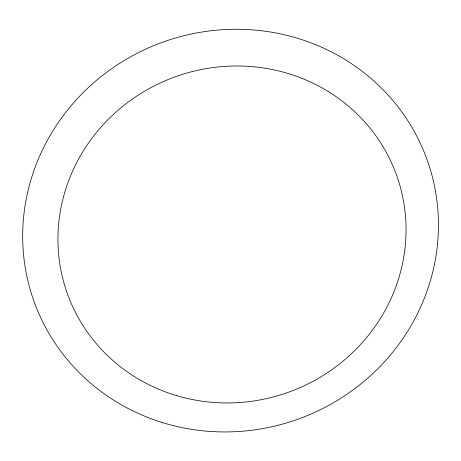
<?xml version="1.0" encoding="UTF-8"?>
<svg xmlns="http://www.w3.org/2000/svg" width="461" height="461" viewBox="0 0 461 461"><rect width="100%" height="100%" fill="white"/><g stroke="black" fill="none" stroke-linecap="round" stroke-linejoin="round"><path stroke-width="0.69" d="M162.174 422.495A208.919 200.27 -20.4 0 0 434.763 187.443A208.919 200.27 -20.4 0 0 94.73 81.874A208.919 200.27 -20.4 0 0 162.174 422.495M176.528 395.613A174.932 167.568 -20.4 0 0 402.603 196.49A174.932 167.568 -20.4 0 0 116.846 111.308A174.932 167.568 -20.4 0 0 176.528 395.613"/></g></svg>
